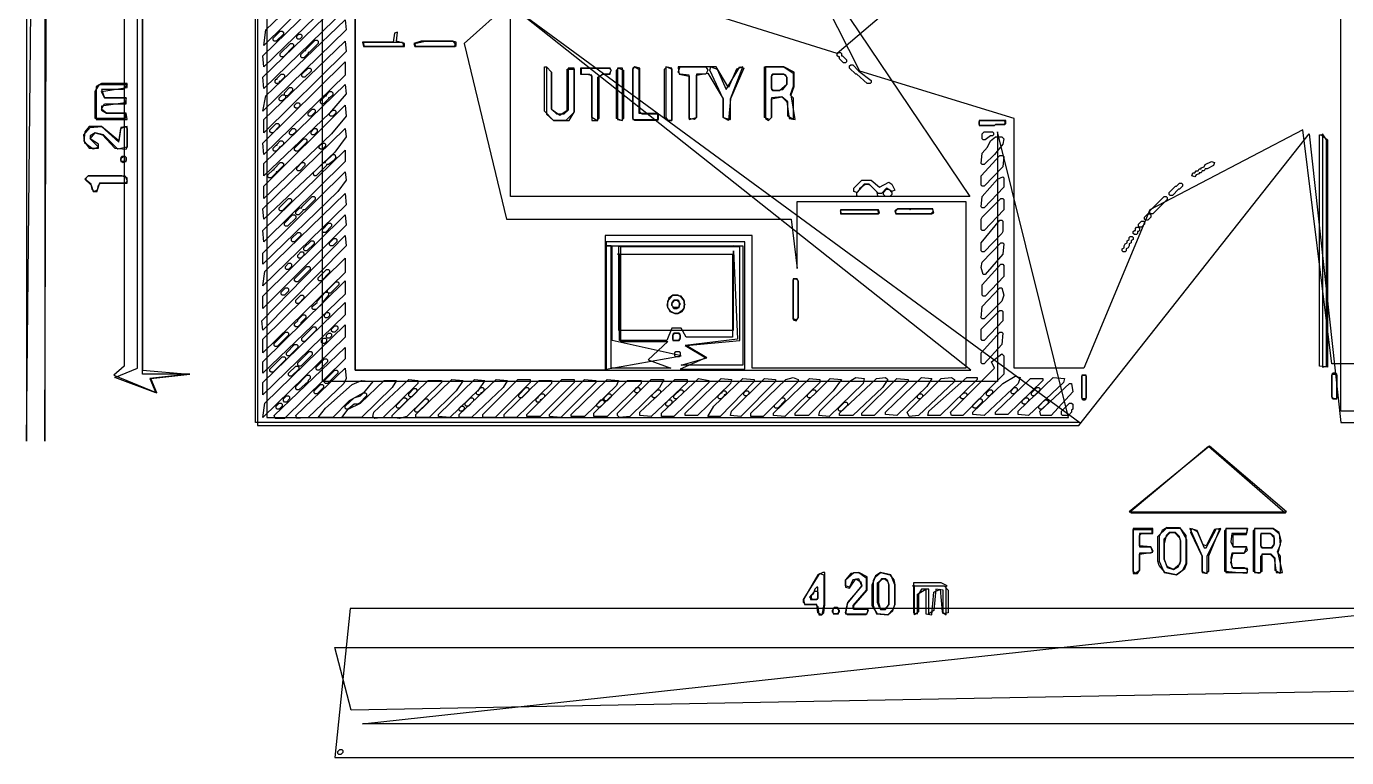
# Model space of a CAD drawing. Header units: millimetres. Extents: x 78 to 4002, y 104 to 3999.
# Drawn here: x 121 to 1406, y 422 to 1134 of the extents above; entities that cross this region are included whole.
import ezdxf

# ---------------------------------------------------------------- set-up
doc = ezdxf.new("R2010")
doc.units = ezdxf.units.MM

msp = doc.modelspace()

# ---------------------------------------------------------------- linework, layer by layer
for points in [[(346, 3513), (2041, 3760), (3743, 3517), (3743, 759), (1400, 759), (1400, 1524), (910, 1107), (441, 1254), (441, 799), (1040, 799), (589, 1156), (1146, 748), (344, 748), (344, 3513)], [(346, 3514), (346, 745), (1145, 745), (1369, 1029), (1400, 748), (3769, 748), (3769, 3517), (2728, 3517), (2728, 3758), (1449, 3758), (1449, 3518), (346, 3518)], [(121, 3530), (121, 730), (149, 3504), (284, 3504), (121, 3530)], [(121, 3529), (283, 3513), (139, 3513), (139, 730), (148, 3529)], [(355, 3508), (355, 753), (1135, 753), (1066, 1031), (1066, 788), (409, 788), (409, 1263), (1072, 1263), (1072, 1541), (1031, 1279), (427, 1279), (427, 1772), (1074, 1772), (426, 1797), (426, 3461), (694, 3506), (355, 3506)], [(1449, 1524), (1449, 805), (1391, 805), (1363, 1033), (1214, 955), (1150, 801), (1082, 801), (1082, 1044), (932, 1090), (868, 1216), (1080, 1216), (1080, 1520), (1449, 1520)], [(216, 1278), (216, 803), (206, 794), (248, 777), (242, 791), (280, 795), (234, 795), (234, 1250), (280, 1261), (216, 1278)], [(217, 1278), (279, 1261), (234, 1254), (234, 799), (279, 795), (241, 791), (247, 777), (207, 792), (229, 801), (229, 1278)], [(1040, 1258), (863, 1229), (1039, 968), (592, 968), (592, 1157), (547, 1117), (588, 946), (865, 946), (871, 898), (871, 963), (1035, 963), (1035, 801), (827, 801), (827, 930), (684, 930), (684, 799), (441, 799), (441, 1256), (587, 1211), (587, 1257), (1040, 1257)], [(431, 1204), (432, 1194), (352, 1115), (354, 1130), (431, 1204)], [(431, 1183), (432, 1172), (352, 1094), (351, 1105), (431, 1183)], [(431, 1162), (432, 1151), (352, 1073), (351, 1084), (431, 1162)], [(431, 1140), (432, 1130), (351, 1051), (354, 1066), (431, 1140)], [(431, 1119), (432, 1109), (352, 1030), (352, 1043), (431, 1119)], [(370, 1129), (371, 1128), (371, 1126), (364, 1119), (362, 1119), (361, 1120), (361, 1122), (368, 1129), (370, 1129)], [(386, 1126), (388, 1126), (389, 1125), (389, 1123), (387, 1121), (385, 1121), (384, 1122), (384, 1124), (386, 1126)], [(404, 1120), (405, 1119), (405, 1117), (396, 1108), (395, 1108), (395, 1107), (391, 1103), (389, 1103), (388, 1104), (388, 1106), (392, 1110), (393, 1110), (393, 1111), (402, 1120), (404, 1120)], [(489, 1115), (489, 1117), (481, 1119), (482, 1128), (479, 1127), (478, 1118), (448, 1118), (449, 1114), (489, 1114)], [(449, 1117), (450, 1118), (487, 1118), (488, 1115), (487, 1114), (450, 1114), (449, 1117)], [(498, 1117), (499, 1114), (538, 1114), (539, 1115), (539, 1118), (536, 1119), (505, 1119), (498, 1117)], [(499, 1117), (509, 1119), (536, 1119), (538, 1117), (538, 1115), (537, 1114), (500, 1114), (499, 1117)], [(380, 1117), (381, 1116), (381, 1114), (371, 1104), (369, 1104), (368, 1105), (368, 1107), (378, 1117), (380, 1117)], [(910, 1107), (911, 1108), (913, 1108), (914, 1107), (914, 1105), (915, 1105), (919, 1101), (919, 1099), (918, 1098), (916, 1098), (912, 1102), (912, 1104), (911, 1104), (910, 1105), (910, 1107)], [(431, 1099), (431, 1086), (352, 1009), (351, 1020), (431, 1099)], [(397, 1093), (398, 1092), (398, 1090), (392, 1084), (390, 1084), (389, 1085), (389, 1087), (395, 1093), (397, 1093)], [(627, 1094), (632, 1089), (632, 1053), (640, 1047), (647, 1052), (647, 1092), (654, 1092), (654, 1050), (646, 1042), (634, 1042), (625, 1051), (625, 1094)], [(627, 1094), (627, 1048), (634, 1042), (649, 1042), (654, 1050), (654, 1093), (648, 1093), (648, 1052), (644, 1048), (637, 1048), (632, 1053), (632, 1089), (627, 1094)], [(660, 1093), (660, 1087), (669, 1087), (671, 1085), (671, 1042), (677, 1042), (677, 1084), (682, 1087), (689, 1087), (690, 1091), (689, 1093), (660, 1093)], [(661, 1093), (688, 1093), (690, 1091), (688, 1087), (682, 1087), (678, 1084), (678, 1044), (676, 1042), (671, 1045), (671, 1086), (661, 1087), (661, 1093)], [(697, 1093), (702, 1091), (702, 1044), (700, 1042), (695, 1044), (695, 1091), (697, 1093)], [(696, 1093), (696, 1043), (701, 1042), (701, 1091), (701, 1093), (696, 1093)], [(713, 1094), (717, 1092), (717, 1049), (735, 1049), (735, 1042), (713, 1042), (711, 1044), (711, 1092), (713, 1094)], [(713, 1094), (711, 1093), (711, 1043), (736, 1043), (736, 1048), (720, 1048), (718, 1050), (718, 1093), (713, 1094)], [(744, 1094), (749, 1092), (749, 1042), (745, 1042), (742, 1045), (742, 1092), (744, 1094)], [(743, 1094), (743, 1045), (745, 1042), (749, 1042), (749, 1093), (743, 1094)], [(757, 1094), (782, 1094), (784, 1091), (782, 1087), (773, 1087), (773, 1045), (771, 1043), (766, 1044), (766, 1086), (757, 1087), (755, 1089), (757, 1094)], [(755, 1093), (756, 1087), (766, 1085), (766, 1043), (773, 1045), (773, 1086), (784, 1088), (799, 1063), (799, 1045), (806, 1043), (806, 1063), (818, 1094), (812, 1092), (804, 1074), (792, 1094), (755, 1094)], [(787, 1094), (793, 1092), (802, 1072), (815, 1094), (819, 1093), (806, 1063), (804, 1042), (799, 1045), (799, 1063), (786, 1091), (787, 1094)], [(841, 1094), (858, 1094), (867, 1088), (867, 1075), (864, 1067), (867, 1064), (867, 1043), (862, 1046), (862, 1060), (856, 1065), (846, 1064), (846, 1045), (844, 1043), (839, 1045), (839, 1094)], [(840, 1094), (840, 1044), (843, 1042), (846, 1045), (846, 1063), (856, 1065), (861, 1060), (863, 1044), (869, 1043), (865, 1067), (868, 1075), (868, 1089), (858, 1094), (840, 1094)], [(922, 1095), (923, 1096), (925, 1096), (931, 1090), (943, 1081), (943, 1079), (942, 1078), (939, 1078), (929, 1087), (928, 1087), (922, 1093), (922, 1095)], [(371, 1087), (372, 1086), (372, 1084), (368, 1080), (367, 1080), (367, 1079), (366, 1078), (364, 1078), (363, 1079), (363, 1081), (364, 1082), (365, 1082), (365, 1083), (369, 1087), (371, 1087)], [(848, 1087), (858, 1087), (861, 1084), (861, 1077), (854, 1071), (848, 1071), (846, 1073), (846, 1085), (848, 1087)], [(847, 1087), (846, 1086), (846, 1072), (847, 1071), (854, 1071), (855, 1072), (857, 1072), (861, 1077), (861, 1084), (860, 1086), (858, 1087), (847, 1087)], [(192, 1077), (219, 1077), (215, 1072), (194, 1072), (197, 1064), (218, 1064), (217, 1059), (194, 1056), (194, 1052), (199, 1049), (217, 1049), (217, 1044), (188, 1044), (188, 1070), (192, 1077)], [(219, 1078), (194, 1078), (189, 1075), (189, 1043), (219, 1043), (218, 1049), (199, 1049), (194, 1053), (197, 1058), (218, 1058), (218, 1064), (197, 1064), (194, 1070), (219, 1074), (219, 1078)], [(431, 1077), (432, 1068), (416, 1049), (352, 988), (352, 1000), (431, 1077)], [(372, 1067), (373, 1066), (373, 1064), (370, 1061), (368, 1061), (367, 1062), (367, 1064), (370, 1067), (372, 1067)], [(379, 1074), (380, 1073), (380, 1071), (375, 1066), (373, 1066), (372, 1067), (372, 1069), (377, 1074), (379, 1074)], [(418, 1070), (419, 1069), (419, 1067), (416, 1064), (415, 1064), (415, 1063), (410, 1058), (408, 1058), (407, 1059), (407, 1061), (412, 1066), (413, 1066), (413, 1067), (416, 1070), (418, 1070)], [(431, 1057), (432, 1046), (418, 1029), (352, 966), (352, 978), (431, 1057)], [(384, 1059), (386, 1059), (387, 1058), (387, 1056), (385, 1054), (383, 1054), (382, 1055), (382, 1057), (384, 1059)], [(401, 1053), (402, 1052), (402, 1050), (398, 1046), (396, 1046), (395, 1047), (395, 1049), (399, 1053), (401, 1053)], [(421, 1052), (422, 1051), (422, 1049), (419, 1046), (417, 1046), (416, 1047), (416, 1049), (419, 1052), (421, 1052)], [(1048, 1041), (1049, 1042), (1072, 1042), (1073, 1041), (1073, 1039), (1072, 1038), (1064, 1038), (1063, 1037), (1049, 1037), (1048, 1038), (1048, 1041)], [(1048, 1042), (1048, 1037), (1063, 1037), (1064, 1038), (1073, 1038), (1074, 1039), (1074, 1042), (1048, 1042)], [(177, 1028), (183, 1035), (194, 1036), (211, 1021), (213, 1034), (217, 1036), (219, 1034), (219, 1016), (210, 1014), (196, 1028), (188, 1030), (183, 1027), (183, 1024), (191, 1016), (186, 1014), (178, 1020), (177, 1028)], [(178, 1031), (177, 1022), (182, 1015), (191, 1015), (191, 1019), (183, 1024), (188, 1030), (195, 1028), (207, 1015), (218, 1014), (219, 1016), (219, 1036), (213, 1035), (211, 1022), (194, 1036), (182, 1036), (178, 1031)], [(431, 1034), (432, 1026), (421, 1011), (352, 946), (351, 956), (431, 1034)], [(366, 1039), (367, 1038), (367, 1036), (361, 1030), (359, 1030), (358, 1031), (358, 1033), (364, 1039), (366, 1039)], [(382, 1034), (383, 1033), (383, 1031), (380, 1028), (378, 1028), (377, 1029), (377, 1031), (380, 1034), (382, 1034)], [(403, 1034), (404, 1033), (404, 1031), (401, 1028), (399, 1028), (398, 1029), (398, 1031), (401, 1034), (403, 1034)], [(1051, 1024), (1051, 1029), (1053, 1031), (1061, 1031), (1062, 1030), (1062, 1028), (1061, 1027), (1059, 1027), (1054, 1023), (1052, 1023), (1051, 1024)], [(1381, 1028), (1387, 1023), (1387, 802), (1379, 803), (1379, 1028)], [(1382, 1029), (1382, 802), (1386, 803), (1386, 1023), (1382, 1029)], [(370, 1022), (371, 1021), (371, 1019), (368, 1016), (367, 1016), (367, 1015), (364, 1012), (362, 1012), (361, 1013), (361, 1015), (364, 1018), (365, 1018), (365, 1019), (368, 1022), (370, 1022)], [(393, 1024), (394, 1023), (394, 1021), (385, 1012), (383, 1012), (382, 1013), (382, 1015), (391, 1024), (393, 1024)], [(411, 1020), (412, 1019), (412, 1017), (409, 1014), (407, 1014), (406, 1015), (406, 1017), (409, 1020), (411, 1020)], [(1070, 1026), (1072, 1024), (1071, 1019), (1063, 1009), (1053, 999), (1051, 999), (1050, 1000), (1051, 1010), (1056, 1016), (1059, 1022), (1064, 1026), (1070, 1026)], [(215, 1007), (217, 1007), (218, 1006), (218, 1003), (217, 1002), (214, 1002), (213, 1003), (213, 1005), (215, 1007)], [(214, 1007), (213, 1006), (213, 1002), (214, 1002), (215, 1001), (216, 1002), (218, 1002), (218, 1006), (217, 1007), (214, 1007)], [(431, 1013), (431, 1002), (352, 924), (351, 935), (431, 1013)], [(421, 1009), (422, 1006), (420, 1003), (415, 999), (413, 999), (413, 998), (403, 988), (401, 988), (400, 991), (410, 1001), (412, 1001), (412, 1002), (419, 1009), (421, 1009)], [(1071, 1008), (1072, 1007), (1071, 997), (1053, 978), (1051, 978), (1050, 979), (1050, 988), (1068, 1008), (1071, 1008)], [(1277, 1001), (1276, 998), (1270, 995), (1268, 995), (1267, 993), (1265, 993), (1264, 991), (1262, 991), (1262, 990), (1259, 989), (1258, 987), (1255, 988), (1256, 991), (1258, 991), (1259, 993), (1261, 993), (1262, 995), (1264, 995), (1264, 996), (1267, 997), (1268, 999), (1274, 1002), (1277, 1001)], [(431, 992), (432, 984), (424, 973), (351, 902), (351, 913), (431, 992)], [(370, 1001), (371, 1000), (371, 998), (365, 992), (364, 992), (364, 991), (359, 986), (357, 986), (356, 987), (356, 989), (361, 994), (362, 994), (362, 995), (368, 1001), (370, 1001)], [(391, 1001), (392, 1000), (392, 998), (387, 993), (385, 993), (384, 994), (384, 996), (389, 1001), (391, 1001)], [(178, 985), (184, 979), (186, 973), (190, 973), (191, 979), (193, 981), (219, 981), (219, 986), (214, 988), (181, 988), (178, 985)], [(179, 986), (181, 988), (217, 988), (219, 983), (217, 981), (192, 981), (190, 974), (187, 973), (185, 975), (184, 980), (179, 984), (179, 986)], [(926, 976), (934, 984), (943, 984), (951, 977), (960, 982), (963, 980), (966, 974), (963, 973), (958, 976), (953, 971), (950, 971), (941, 980), (936, 980), (929, 972), (926, 973), (926, 976)], [(929, 972), (932, 975), (932, 976), (937, 980), (940, 980), (942, 979), (948, 973), (949, 969), (948, 968), (930, 968), (929, 969), (929, 972)], [(1071, 987), (1072, 986), (1072, 977), (1053, 957), (1051, 957), (1050, 958), (1051, 968), (1066, 985), (1071, 987)], [(1245, 981), (1246, 980), (1246, 978), (1243, 975), (1242, 975), (1236, 969), (1234, 969), (1233, 970), (1233, 972), (1239, 978), (1240, 978), (1243, 981), (1245, 981)], [(431, 971), (432, 960), (351, 881), (353, 895), (431, 971)], [(378, 966), (379, 965), (379, 963), (370, 954), (368, 954), (367, 955), (367, 957), (376, 966), (378, 966)], [(401, 968), (402, 967), (402, 965), (392, 955), (390, 955), (390, 954), (386, 950), (384, 950), (383, 951), (383, 953), (387, 957), (389, 957), (389, 958), (399, 968), (401, 968)], [(958, 975), (960, 975), (963, 972), (963, 970), (961, 968), (957, 968), (955, 970), (955, 972), (958, 975)], [(1071, 966), (1072, 965), (1072, 955), (1053, 935), (1051, 935), (1050, 936), (1050, 946), (1051, 948), (1069, 966), (1071, 966)], [(1230, 968), (1231, 967), (1231, 965), (1217, 951), (1215, 951), (1214, 952), (1214, 954), (1228, 968), (1230, 968)], [(913, 954), (914, 955), (949, 955), (950, 952), (949, 951), (914, 951), (913, 954)], [(913, 955), (913, 951), (950, 951), (951, 952), (950, 955), (913, 955)], [(966, 954), (967, 951), (1002, 951), (1004, 952), (1003, 956), (969, 956), (966, 954)], [(967, 952), (967, 954), (969, 956), (980, 956), (981, 955), (982, 956), (1002, 956), (1003, 955), (1003, 953), (1001, 951), (968, 951), (967, 952)], [(1214, 951), (1215, 950), (1215, 948), (1212, 945), (1210, 945), (1209, 946), (1209, 948), (1212, 951), (1214, 951)], [(431, 950), (432, 940), (351, 859), (351, 871), (431, 950)], [(382, 950), (383, 949), (383, 947), (375, 939), (373, 939), (372, 940), (372, 942), (380, 950), (382, 950)], [(417, 942), (418, 941), (418, 939), (412, 933), (410, 933), (409, 934), (409, 936), (415, 942), (417, 942)], [(1070, 945), (1071, 944), (1071, 934), (1070, 932), (1053, 914), (1051, 914), (1050, 915), (1050, 923), (1068, 945), (1070, 945)], [(1203, 938), (1204, 937), (1204, 935), (1203, 934), (1202, 934), (1202, 932), (1201, 931), (1199, 931), (1198, 932), (1198, 934), (1199, 935), (1200, 935), (1200, 937), (1201, 938), (1203, 938)], [(1208, 944), (1209, 943), (1209, 941), (1206, 938), (1204, 938), (1203, 939), (1203, 941), (1206, 944), (1208, 944)], [(431, 930), (432, 920), (351, 838), (350, 847), (431, 930)], [(387, 933), (388, 932), (388, 930), (382, 924), (380, 924), (379, 925), (379, 927), (385, 933), (387, 933)], [(400, 925), (401, 924), (401, 922), (394, 915), (392, 915), (391, 916), (391, 918), (398, 925), (400, 925)], [(422, 927), (423, 926), (423, 924), (419, 920), (417, 920), (416, 921), (416, 923), (420, 927), (422, 927)], [(1197, 929), (1198, 928), (1198, 926), (1196, 925), (1196, 923), (1194, 922), (1194, 920), (1193, 918), (1191, 917), (1191, 915), (1190, 914), (1188, 914), (1187, 915), (1187, 917), (1189, 918), (1189, 920), (1190, 922), (1192, 923), (1192, 925), (1194, 926), (1194, 928), (1195, 929), (1197, 929)], [(390, 914), (391, 913), (391, 911), (388, 908), (386, 908), (385, 909), (385, 911), (388, 914), (390, 914)], [(685, 921), (685, 800), (758, 813), (691, 828), (691, 920), (809, 920), (697, 919), (697, 838), (809, 838), (809, 915), (813, 829), (762, 823), (782, 811), (757, 800), (820, 800), (820, 924), (685, 924)], [(685, 920), (818, 920), (818, 804), (758, 804), (783, 811), (763, 823), (815, 828), (815, 919), (699, 919), (699, 827), (745, 827), (726, 809), (748, 801), (690, 801), (690, 920)], [(696, 912), (808, 912), (808, 831), (763, 831), (758, 840), (749, 840), (744, 828), (698, 828), (698, 912)], [(1071, 923), (1072, 922), (1071, 912), (1054, 892), (1052, 892), (1050, 899), (1051, 904), (1069, 923), (1071, 923)], [(431, 908), (431, 894), (351, 816), (351, 829), (431, 908)], [(378, 903), (379, 902), (379, 900), (376, 897), (374, 897), (373, 898), (373, 900), (376, 903), (378, 903)], [(396, 900), (397, 899), (397, 897), (385, 885), (383, 885), (382, 886), (382, 888), (394, 900), (396, 900)], [(1071, 902), (1072, 901), (1072, 890), (1054, 871), (1052, 871), (1051, 872), (1051, 882), (1069, 902), (1071, 902)], [(415, 897), (416, 896), (416, 894), (408, 886), (406, 886), (405, 887), (405, 889), (413, 897), (415, 897)], [(868, 888), (870, 888), (872, 886), (872, 850), (870, 848), (867, 849), (867, 887), (868, 888)], [(867, 888), (867, 848), (870, 847), (872, 850), (872, 886), (871, 888), (867, 888)], [(431, 886), (431, 873), (351, 796), (351, 807), (431, 886)], [(375, 879), (376, 878), (376, 876), (372, 872), (370, 872), (369, 873), (369, 875), (373, 879), (375, 879)], [(414, 875), (415, 874), (415, 872), (409, 865), (409, 864), (403, 858), (400, 858), (399, 859), (399, 861), (404, 865), (404, 866), (412, 875), (414, 875)], [(424, 885), (425, 884), (425, 882), (417, 874), (415, 874), (414, 875), (414, 877), (422, 885), (424, 885)], [(1070, 879), (1072, 872), (1070, 866), (1053, 849), (1051, 849), (1050, 850), (1051, 861), (1068, 879), (1070, 879)], [(431, 865), (431, 853), (351, 775), (351, 787), (431, 865)], [(390, 872), (391, 871), (391, 869), (386, 864), (384, 864), (383, 865), (383, 867), (388, 872), (390, 872)], [(750, 872), (746, 869), (744, 862), (747, 856), (752, 854), (755, 854), (759, 856), (761, 859), (761, 862), (762, 863), (761, 864), (761, 867), (758, 871), (756, 871), (755, 872), (750, 872)], [(750, 872), (755, 872), (757, 871), (761, 866), (761, 860), (759, 857), (755, 854), (752, 854), (748, 856), (745, 860), (745, 866), (750, 872)], [(752, 867), (754, 867), (756, 865), (756, 861), (755, 860), (751, 860), (749, 862), (749, 864), (752, 867)], [(751, 867), (749, 865), (749, 862), (750, 861), (750, 860), (751, 859), (754, 859), (755, 860), (756, 860), (756, 862), (757, 863), (757, 864), (756, 865), (756, 866), (755, 867), (751, 867)], [(392, 853), (393, 852), (393, 850), (388, 845), (388, 844), (385, 841), (383, 841), (382, 842), (382, 844), (385, 847), (385, 848), (390, 853), (392, 853)], [(413, 855), (415, 855), (416, 854), (416, 852), (414, 850), (412, 850), (411, 851), (411, 853), (413, 855)], [(1070, 857), (1071, 856), (1071, 847), (1053, 828), (1051, 828), (1050, 829), (1050, 839), (1068, 857), (1070, 857)], [(431, 843), (431, 831), (351, 753), (353, 767), (431, 843)], [(375, 836), (376, 835), (376, 833), (365, 822), (363, 822), (362, 823), (362, 825), (373, 836), (375, 836)], [(402, 841), (403, 840), (403, 838), (392, 827), (390, 827), (389, 828), (389, 830), (400, 841), (402, 841)], [(415, 835), (417, 835), (418, 834), (418, 832), (416, 830), (414, 830), (413, 831), (413, 833), (415, 835)], [(423, 842), (424, 841), (424, 839), (421, 836), (419, 836), (418, 837), (418, 839), (421, 842), (423, 842)], [(752, 835), (755, 835), (757, 833), (757, 830), (755, 828), (751, 828), (750, 829), (750, 833), (752, 835)], [(751, 835), (750, 834), (750, 828), (756, 828), (757, 829), (757, 834), (756, 835), (751, 835)], [(1070, 836), (1071, 835), (1070, 824), (1053, 805), (1051, 805), (1050, 806), (1050, 816), (1068, 836), (1070, 836)], [(384, 824), (385, 823), (385, 821), (377, 813), (375, 813), (374, 814), (374, 816), (382, 824), (384, 824)], [(410, 830), (412, 830), (413, 829), (413, 827), (411, 825), (409, 825), (408, 826), (408, 828), (410, 830)], [(372, 812), (373, 811), (373, 809), (361, 797), (359, 797), (358, 798), (358, 800), (370, 812), (372, 812)], [(431, 821), (431, 810), (372, 752), (363, 752), (362, 755), (431, 821)], [(398, 817), (399, 816), (399, 814), (388, 803), (386, 803), (385, 804), (385, 806), (396, 817), (398, 817)], [(413, 810), (414, 809), (414, 807), (406, 799), (404, 799), (403, 800), (403, 802), (411, 810), (413, 810)], [(752, 816), (753, 817), (756, 817), (757, 816), (757, 813), (756, 812), (753, 812), (752, 813), (752, 816)], [(1070, 815), (1072, 813), (1072, 795), (1032, 755), (1021, 755), (1020, 758), (1063, 801), (1060, 807), (1070, 815)], [(385, 803), (386, 802), (386, 800), (379, 793), (377, 793), (376, 794), (376, 796), (383, 803), (385, 803)], [(431, 801), (432, 791), (430, 786), (395, 753), (384, 752), (383, 755), (431, 801)], [(423, 799), (424, 798), (424, 796), (414, 786), (412, 786), (411, 787), (411, 789), (421, 799), (423, 799)], [(396, 794), (397, 793), (397, 791), (395, 789), (395, 788), (386, 780), (384, 780), (383, 781), (383, 783), (394, 794), (396, 794)], [(409, 785), (410, 784), (410, 782), (404, 776), (402, 776), (401, 777), (401, 779), (407, 785), (409, 785)], [(458, 788), (449, 777), (435, 769), (419, 753), (405, 753), (412, 762), (438, 785), (447, 789), (458, 788)], [(481, 789), (477, 782), (447, 753), (428, 753), (434, 761), (446, 767), (469, 789), (481, 789)], [(502, 789), (502, 786), (468, 753), (460, 752), (458, 754), (459, 758), (493, 790), (502, 789)], [(525, 789), (525, 787), (491, 754), (484, 752), (477, 753), (477, 755), (512, 789), (525, 789)], [(546, 789), (539, 779), (513, 753), (500, 753), (500, 756), (535, 790), (546, 789)], [(567, 789), (561, 780), (533, 753), (522, 754), (522, 756), (557, 790), (567, 789)], [(589, 789), (585, 782), (554, 753), (542, 753), (542, 756), (578, 790), (589, 789)], [(611, 789), (611, 787), (577, 753), (565, 753), (565, 756), (599, 790), (611, 790)], [(632, 789), (632, 786), (598, 753), (586, 753), (586, 756), (620, 789), (632, 789)], [(654, 789), (654, 787), (621, 754), (608, 754), (608, 756), (642, 790), (654, 790)], [(675, 789), (675, 787), (641, 753), (630, 754), (630, 756), (664, 790), (675, 789)], [(697, 789), (695, 784), (664, 754), (651, 754), (651, 756), (686, 790), (697, 789)], [(719, 789), (719, 786), (686, 754), (673, 754), (673, 757), (706, 789), (719, 789)], [(741, 789), (737, 782), (708, 754), (698, 753), (696, 755), (696, 757), (729, 790), (741, 790)], [(764, 789), (764, 787), (729, 754), (718, 755), (718, 758), (752, 790), (764, 790)], [(785, 789), (785, 787), (751, 754), (739, 754), (739, 757), (775, 791), (785, 789)], [(807, 790), (806, 786), (774, 755), (762, 755), (762, 757), (797, 791), (807, 790)], [(829, 790), (829, 788), (796, 754), (784, 754), (790, 764), (818, 791), (829, 790)], [(850, 790), (850, 788), (816, 754), (806, 755), (807, 759), (839, 791), (850, 790)], [(872, 790), (872, 788), (838, 754), (826, 754), (826, 757), (860, 790), (867, 792), (872, 790)], [(893, 790), (893, 787), (859, 754), (848, 755), (848, 757), (883, 791), (893, 790)], [(914, 790), (906, 779), (882, 755), (869, 755), (869, 757), (903, 791), (914, 790)], [(936, 791), (935, 786), (902, 754), (892, 755), (893, 759), (923, 789), (928, 792), (936, 791)], [(959, 790), (954, 782), (925, 755), (912, 755), (912, 757), (948, 791), (957, 792), (959, 790)], [(979, 790), (979, 788), (946, 755), (934, 755), (934, 757), (968, 791), (979, 790)], [(1002, 791), (997, 783), (968, 755), (957, 756), (957, 758), (992, 792), (1002, 791)], [(1024, 790), (1024, 788), (989, 755), (980, 754), (978, 758), (1011, 791), (1021, 792), (1024, 790)], [(1046, 792), (1046, 790), (1010, 755), (998, 755), (999, 759), (1036, 792), (1046, 792)], [(1088, 792), (1086, 786), (1053, 755), (1042, 756), (1042, 758), (1071, 786), (1083, 793), (1088, 792)], [(1110, 791), (1110, 789), (1076, 756), (1064, 756), (1064, 758), (1098, 791), (1110, 791)], [(1131, 791), (1130, 787), (1096, 755), (1086, 756), (1086, 759), (1120, 792), (1131, 791)], [(1138, 786), (1139, 778), (1118, 755), (1108, 755), (1107, 759), (1136, 786), (1138, 786)], [(1149, 794), (1151, 794), (1152, 793), (1152, 772), (1151, 771), (1149, 771), (1148, 772), (1148, 793), (1149, 794)], [(1148, 794), (1148, 771), (1149, 770), (1151, 770), (1152, 771), (1152, 794), (1148, 794)], [(1392, 796), (1391, 795), (1391, 772), (1392, 771), (1396, 771), (1396, 795), (1395, 796), (1392, 796)], [(1392, 795), (1395, 795), (1396, 794), (1396, 772), (1395, 771), (1393, 771), (1391, 773), (1391, 794), (1392, 795)], [(376, 774), (377, 773), (377, 771), (374, 768), (372, 768), (371, 769), (371, 771), (374, 774), (376, 774)], [(452, 776), (452, 774), (445, 767), (443, 766), (440, 766), (434, 761), (432, 761), (431, 762), (431, 764), (440, 772), (446, 774), (449, 777), (451, 777), (452, 776)], [(490, 772), (491, 771), (491, 769), (484, 762), (482, 762), (481, 763), (481, 765), (488, 772), (490, 772)], [(500, 781), (501, 780), (501, 778), (496, 773), (494, 773), (493, 774), (493, 776), (498, 781), (500, 781)], [(511, 771), (512, 770), (512, 768), (502, 758), (500, 758), (499, 759), (499, 761), (509, 771), (511, 771)], [(555, 772), (556, 771), (556, 769), (551, 764), (549, 764), (548, 765), (548, 767), (553, 772), (555, 772)], [(565, 782), (566, 781), (566, 779), (564, 777), (563, 777), (563, 776), (562, 775), (560, 775), (559, 776), (559, 778), (560, 779), (561, 779), (561, 780), (563, 782), (565, 782)], [(609, 782), (610, 781), (610, 779), (603, 772), (601, 772), (600, 773), (600, 775), (607, 782), (609, 782)], [(624, 776), (625, 775), (625, 773), (622, 770), (621, 770), (621, 769), (620, 768), (618, 768), (617, 769), (617, 771), (618, 772), (619, 772), (619, 773), (622, 776), (624, 776)], [(689, 776), (690, 775), (690, 773), (686, 769), (684, 769), (683, 770), (683, 772), (687, 776), (689, 776)], [(715, 782), (717, 782), (718, 781), (718, 779), (716, 777), (714, 777), (713, 778), (713, 780), (715, 782)], [(737, 780), (738, 779), (738, 777), (733, 772), (731, 772), (730, 773), (730, 775), (735, 780), (737, 780)], [(759, 780), (760, 779), (760, 777), (754, 771), (752, 771), (751, 772), (751, 774), (757, 780), (759, 780)], [(801, 779), (802, 778), (802, 776), (801, 775), (800, 775), (800, 774), (797, 771), (795, 771), (794, 772), (794, 774), (797, 777), (798, 777), (798, 778), (799, 779), (801, 779)], [(821, 779), (823, 779), (824, 778), (824, 776), (822, 774), (820, 774), (819, 775), (819, 777), (821, 779)], [(858, 772), (859, 771), (859, 769), (852, 762), (850, 762), (849, 763), (849, 765), (856, 772), (858, 772)], [(888, 780), (889, 779), (889, 777), (884, 772), (882, 772), (881, 773), (881, 775), (886, 780), (888, 780)], [(990, 776), (992, 776), (993, 775), (993, 773), (991, 771), (989, 771), (988, 772), (988, 774), (990, 776)], [(1035, 777), (1036, 776), (1036, 774), (1033, 771), (1031, 771), (1030, 772), (1030, 774), (1033, 777), (1035, 777)], [(1050, 771), (1051, 770), (1051, 768), (1045, 762), (1043, 762), (1042, 763), (1042, 765), (1048, 771), (1050, 771)], [(1060, 780), (1061, 779), (1061, 777), (1058, 774), (1056, 774), (1055, 775), (1055, 777), (1058, 780), (1060, 780)], [(1084, 782), (1085, 781), (1085, 779), (1082, 776), (1080, 776), (1079, 777), (1079, 779), (1082, 782), (1084, 782)], [(1095, 772), (1096, 771), (1096, 769), (1093, 766), (1091, 766), (1090, 767), (1090, 769), (1093, 772), (1095, 772)], [(1106, 782), (1107, 781), (1107, 779), (1102, 774), (1100, 774), (1099, 775), (1099, 777), (1104, 782), (1106, 782)], [(369, 767), (370, 766), (370, 764), (367, 761), (365, 761), (364, 762), (364, 764), (367, 767), (369, 767)], [(544, 764), (546, 764), (547, 763), (547, 761), (545, 759), (543, 759), (542, 760), (542, 762), (544, 764)], [(682, 770), (683, 769), (683, 767), (679, 763), (677, 763), (676, 764), (676, 766), (680, 770), (682, 770)], [(748, 770), (749, 769), (749, 767), (746, 764), (744, 764), (743, 765), (743, 767), (746, 770), (748, 770)], [(919, 768), (920, 767), (920, 765), (914, 759), (912, 759), (911, 760), (911, 762), (917, 768), (919, 768)], [(1114, 770), (1115, 769), (1115, 767), (1109, 761), (1107, 761), (1106, 762), (1106, 764), (1112, 770), (1114, 770)], [(1138, 767), (1139, 766), (1139, 761), (1138, 760), (1138, 758), (1135, 755), (1129, 755), (1128, 756), (1128, 759), (1136, 767), (1138, 767)], [(1194, 661), (1347, 661), (1272, 725), (1194, 661)], [(1196, 662), (1271, 725), (1346, 660), (1196, 660)], [(1216, 645), (1216, 640), (1204, 640), (1204, 627), (1215, 627), (1217, 623), (1215, 621), (1204, 621), (1204, 604), (1200, 601), (1198, 603), (1198, 644), (1216, 644)], [(1217, 645), (1198, 645), (1198, 601), (1202, 601), (1204, 604), (1204, 620), (1217, 622), (1215, 627), (1204, 628), (1204, 638), (1206, 640), (1217, 640), (1217, 645)], [(1231, 646), (1243, 646), (1249, 638), (1249, 611), (1246, 604), (1240, 600), (1229, 602), (1223, 609), (1222, 613), (1222, 637), (1231, 646)], [(1231, 646), (1226, 643), (1223, 637), (1223, 613), (1228, 602), (1240, 600), (1248, 606), (1250, 611), (1250, 634), (1244, 645), (1231, 645)], [(1253, 645), (1265, 618), (1265, 602), (1270, 601), (1270, 618), (1283, 645), (1277, 644), (1269, 628), (1266, 629), (1260, 643), (1253, 645)], [(1255, 645), (1260, 642), (1267, 626), (1269, 626), (1279, 645), (1282, 644), (1271, 618), (1271, 603), (1269, 601), (1265, 603), (1265, 618), (1254, 641), (1255, 645)], [(1289, 645), (1309, 645), (1308, 640), (1294, 640), (1293, 632), (1295, 627), (1308, 627), (1306, 621), (1294, 621), (1293, 616), (1294, 607), (1306, 607), (1309, 605), (1308, 601), (1287, 603), (1287, 643), (1289, 645)], [(1288, 645), (1288, 602), (1309, 602), (1309, 606), (1295, 606), (1293, 612), (1295, 621), (1306, 621), (1309, 624), (1308, 627), (1295, 627), (1295, 639), (1308, 639), (1309, 645), (1288, 645)], [(1317, 645), (1334, 645), (1340, 640), (1341, 629), (1338, 622), (1341, 618), (1341, 601), (1336, 604), (1336, 616), (1332, 620), (1323, 620), (1323, 603), (1320, 601), (1315, 603), (1315, 643), (1317, 645)], [(1316, 645), (1316, 602), (1322, 602), (1322, 618), (1324, 620), (1331, 620), (1335, 616), (1337, 602), (1343, 602), (1339, 621), (1342, 633), (1340, 641), (1334, 645), (1316, 645)], [(1234, 641), (1238, 641), (1243, 636), (1244, 633), (1244, 613), (1243, 610), (1237, 605), (1231, 608), (1228, 615), (1228, 635), (1234, 641)], [(1233, 641), (1230, 638), (1228, 630), (1228, 615), (1231, 607), (1237, 605), (1242, 608), (1244, 613), (1244, 633), (1243, 637), (1239, 641), (1233, 641)], [(1323, 640), (1331, 640), (1335, 636), (1335, 630), (1332, 626), (1324, 626), (1322, 628), (1322, 639), (1323, 640)], [(1322, 640), (1322, 627), (1323, 626), (1333, 626), (1335, 629), (1335, 637), (1331, 640), (1322, 640)], [(896, 602), (891, 600), (877, 576), (878, 571), (889, 571), (891, 569), (892, 561), (895, 561), (897, 563), (898, 571), (898, 602)], [(893, 601), (897, 600), (897, 571), (895, 561), (891, 563), (890, 571), (879, 571), (877, 573), (877, 576), (893, 601)], [(926, 602), (931, 602), (938, 597), (938, 585), (925, 570), (925, 567), (938, 567), (940, 565), (938, 561), (920, 561), (918, 563), (920, 572), (934, 589), (931, 596), (925, 595), (922, 588), (918, 589), (918, 595), (926, 602)], [(923, 601), (918, 595), (918, 588), (922, 587), (928, 596), (933, 593), (934, 589), (920, 573), (918, 562), (939, 562), (940, 566), (926, 566), (926, 570), (939, 585), (939, 598), (931, 602), (923, 601)], [(952, 602), (961, 600), (965, 595), (966, 590), (966, 571), (964, 566), (959, 561), (949, 562), (944, 570), (944, 590), (947, 598), (952, 602)], [(952, 602), (947, 599), (945, 594), (945, 570), (948, 562), (959, 561), (964, 565), (966, 571), (966, 590), (962, 600), (952, 602)], [(954, 596), (956, 596), (959, 593), (960, 590), (960, 571), (956, 566), (953, 566), (951, 568), (949, 573), (949, 592), (954, 596)], [(953, 596), (950, 592), (950, 573), (952, 566), (957, 566), (960, 571), (960, 590), (959, 594), (957, 596), (953, 596)], [(1017, 589), (1011, 592), (984, 592), (984, 563), (988, 562), (988, 581), (996, 586), (996, 562), (1002, 561), (1004, 583), (1010, 586), (1012, 564), (1016, 561), (1016, 589)], [(891, 588), (890, 588), (888, 586), (887, 583), (883, 578), (884, 577), (884, 576), (890, 576), (891, 577), (891, 588)], [(888, 584), (890, 584), (891, 583), (891, 577), (890, 576), (886, 576), (885, 577), (885, 580), (887, 582), (887, 583), (888, 584)], [(983, 589), (1014, 589), (1018, 585), (1018, 563), (1013, 562), (1013, 585), (1006, 586), (1004, 565), (999, 562), (999, 586), (992, 586), (989, 581), (989, 564), (985, 561), (985, 589)], [(3691, 573), (2821, 573), (3657, 455), (448, 455), (1475, 567), (436, 567), (421, 422), (3677, 422), (3691, 573)], [(907, 568), (906, 567), (906, 566), (905, 565), (905, 564), (906, 563), (906, 562), (911, 562), (911, 563), (912, 564), (912, 565), (911, 566), (911, 567), (910, 568), (907, 568)], [(906, 567), (907, 568), (909, 568), (911, 566), (911, 563), (910, 562), (907, 562), (906, 563), (906, 567)], [(421, 529), (3693, 529), (437, 468), (421, 529)], [(426, 430), (428, 430), (429, 429), (429, 427), (427, 425), (425, 425), (424, 426), (424, 428), (426, 430)]]:
    msp.add_lwpolyline(points, close=True)

doc.saveas('drawing.dxf')
